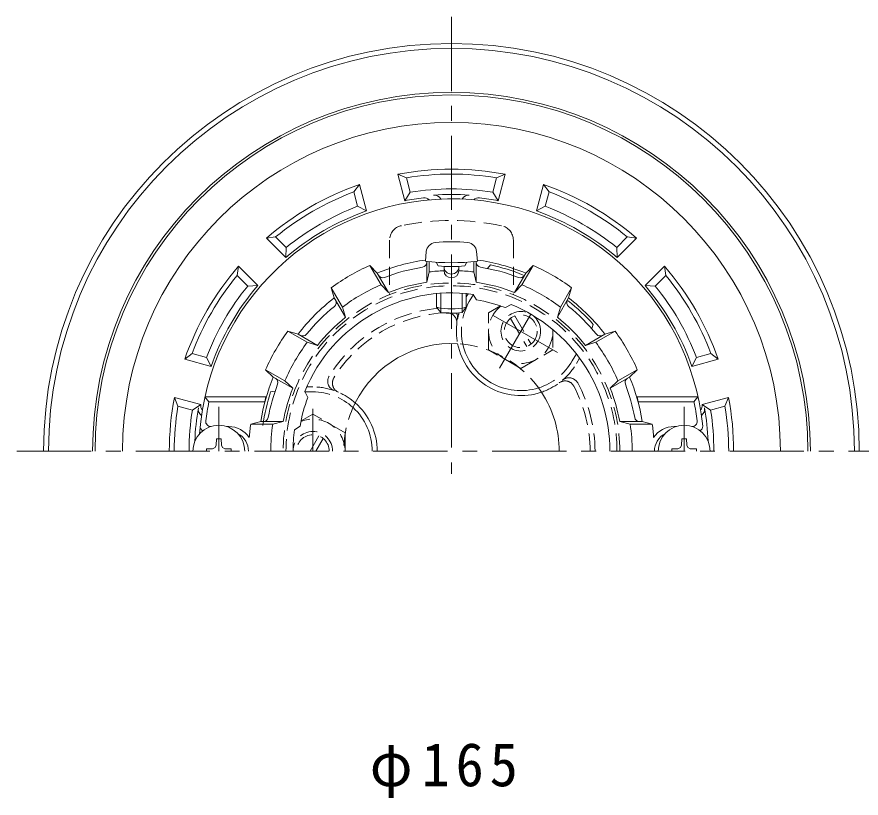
# Model space of a CAD drawing. Units: millimetres, scale not verified. Extents: x -286 to 225, y -346 to 327.
# Drawn here: x -115.4 to 55.2, y 169.2 to 327.1 of the extents above; entities that cross this region are included whole.
import ezdxf

# ---------------------------------------------------------------- set-up
doc = ezdxf.new("R2010")
doc.units = ezdxf.units.MM
doc.header["$LTSCALE"] = 3
for name, pattern in [('CHAIN1', [8, 5, -1, 1, -1]), ('DASHED1', [1.8, 1.2, -0.6]), ('DOUBLE_CHAIN1', [8.8, 5, -1, 0.6, -0.6, 0.6, -1])]:
    doc.linetypes.add(name, pattern=pattern)
for name, color, linetype, lineweight in [('0-0_通り芯', 3, 'Continuous', 9), ('0-1_躯体', 2, 'Continuous', 9), ('0-2_仕上', 6, 'Continuous', 9), ('0-4_その他', 7, 'Continuous', 9), ('0-6_ハッチ', 2, 'DOUBLE_CHAIN1', 9)]:
    doc.layers.add(name, color=color, linetype=linetype, lineweight=lineweight)
doc.styles.add('ＭＳ ゴシック', font='')
doc.styles.get('ＭＳ ゴシック').set_extended_font_data('MS Gothic')

msp = doc.modelspace()

# ---------------------------------------------------------------- linework, layer by layer
at = {"layer": '0-0_通り芯', "linetype": 'CHAIN1'}
for p, q in [((-27.568, 327.064), (-27.568, 234.766)), ((-115.356, 239.303), (59.044, 239.303))]:
    msp.add_line(p, q, dxfattribs=at)
at = {"layer": '0-0_通り芯'}
for radius in [82.389, 81.389]:
    msp.add_arc((-27.568, 239.303), radius, 0, 180, dxfattribs=at)
at = {"layer": '0-1_躯体'}
for p, q in [((-38.42, 295.261), (-36.993, 289.933)), ((-38.42, 295.261), (-36.679, 294.557)), ((-18.457, 294.557), (-16.715, 295.261)), ((-16.715, 295.261), (-18.143, 289.933)), ((-36.679, 294.557), (-35.899, 291.644)), ((-18.457, 294.557), (-19.237, 291.644)), ((-47.304, 291.71), (-46.148, 293.19)), ((-47.304, 291.71), (-46.524, 288.797)), ((-46.148, 293.19), (-44.72, 287.863)), ((-35.899, 291.644), (-36.993, 289.933)), ((-19.237, 291.644), (-18.143, 289.933)), ((-8.988, 293.19), (-10.415, 287.863)), ((-8.988, 293.19), (-7.831, 291.71)), ((-7.831, 291.71), (-8.612, 288.797)), ((-46.524, 288.797), (-44.72, 287.863)), ((-8.612, 288.797), (-10.415, 287.863)), ((-64.945, 282.337), (-63.085, 282.599)), ((-64.945, 282.337), (-61.045, 278.438)), ((-63.085, 282.599), (-60.953, 280.467)), ((7.95, 282.599), (5.817, 280.467)), ((9.81, 282.337), (5.91, 278.438)), ((7.95, 282.599), (9.81, 282.337)), ((-60.953, 280.467), (-61.045, 278.438)), ((5.817, 280.467), (5.91, 278.438)), ((-70.863, 274.821), (-70.602, 276.681)), ((-70.602, 276.681), (-66.702, 272.781)), ((-19.695, 276.939), (-20.261, 276.239)), ((15.466, 276.681), (11.567, 272.781)), ((15.466, 276.681), (15.728, 274.821)), ((-70.863, 274.821), (-68.731, 272.689)), ((15.728, 274.821), (13.596, 272.689)), ((-68.731, 272.689), (-66.702, 272.781)), ((13.596, 272.689), (11.567, 272.781)), ((1.089, 264.939), (0.766, 264.099)), ((-81.455, 257.883), (-79.975, 259.04)), ((-81.455, 257.883), (-76.127, 256.456)), ((-79.975, 259.04), (-77.062, 258.259)), ((-77.062, 258.259), (-76.127, 256.456)), ((21.926, 258.259), (20.992, 256.456)), ((26.319, 257.883), (20.992, 256.456)), ((24.839, 259.04), (21.926, 258.259)), ((24.839, 259.04), (26.319, 257.883)), ((-64.098, 251.303), (-63.208, 251.443)), ((-83.525, 250.156), (-78.198, 248.729)), ((-82.822, 248.415), (-83.525, 250.156)), ((28.39, 250.156), (23.062, 248.729)), ((27.686, 248.415), (28.39, 250.156)), ((-82.822, 248.415), (-79.909, 247.634)), ((-79.909, 247.634), (-78.198, 248.729)), ((24.773, 247.634), (23.062, 248.729)), ((27.686, 248.415), (24.773, 247.634))]:
    msp.add_line(p, q, dxfattribs=at)
at = {"layer": '0-1_躯体', "linetype": 'DASHED1'}
for p, q in [((-24.568, 270.5), (-24.206, 271.126)), ((-23.96, 269.552), (-23.128, 270.993)), ((-3.175, 257.552), (-2.343, 258.993)), ((-2.31, 257.052), (-1.69, 258.126)), ((-55.568, 251.303), (-57.232, 251.303)), ((-55.568, 252.303), (-56.808, 252.303))]:
    msp.add_line(p, q, dxfattribs=at)
at = {"layer": '0-1_躯体', "color": 4, "linetype": 'CHAIN1'}
for p, q in [((-6.14, 259.263), (-21.105, 267.904)), ((-11.568, 267.016), (-17.886, 256.073)), ((-55.568, 247.88), (-55.568, 239.303))]:
    msp.add_line(p, q, dxfattribs=at)
at = {"layer": '0-1_躯体', "color": 4, "linetype": 'DASHED1'}
for p, q in [((-17.673, 268.682), (-20.063, 267.302)), ((-20.063, 259.802), (-20.063, 267.302)), ((-15.644, 266.147), (-12.358, 260.457)), ((-14.778, 266.648), (-11.492, 260.957)), ((-7.068, 263.874), (-7.068, 259.799)), ((-13.563, 256.049), (-20.063, 259.802)), ((-13.563, 256.049), (-7.068, 259.799)), ((-57.956, 245.43), (-55.568, 246.809)), ((-49.073, 243.059), (-55.568, 246.809)), ((-56.145, 239.303), (-54.358, 242.399)), ((-49.073, 243.059), (-49.073, 239.303)), ((-54.99, 239.303), (-53.492, 241.899))]:
    msp.add_line(p, q, dxfattribs=at)
for radius in [4, 3.324]:
    msp.add_circle((-13.568, 263.552), radius, dxfattribs=at)
at = {"layer": '0-1_躯体'}
for centre, radius, start, end in [((-27.568, 239.303), 72.5, 0, 180), ((-27.568, 239.303), 72, 0, 180), ((-27.568, 239.303), 66.441, 0, 180), ((-27.568, 239.303), 57, 79.02406, 100.97594), ((-27.568, 239.303), 56, 80.63634, 99.36366), ((-27.568, 239.303), 57, 109.02406, 130.97594), ((-27.568, 239.303), 56, 110.63634, 129.36366), ((-27.568, 239.303), 53, 80.95651, 99.0435), ((-27.568, 239.303), 57, 49.02406, 70.97594), ((-27.568, 239.303), 56, 50.63634, 69.36366), ((-27.568, 239.303), 51.5, 96.31532, 100.54535), ((-33.068, 289), 1.5, 47.49472, 96.3154), ((-27.568, 239.303), 51.876, 86.01599, 93.98401), ((-31.068, 289.557), 1.5, 27.81635, 93.9839), ((-24.068, 289.557), 1.5, 86.0161, 152.18365), ((-22.068, 289), 1.5, 83.6846, 132.50528), ((-27.568, 239.303), 51.5, 79.45464, 83.68468), ((-27.568, 239.303), 53, 110.95651, 129.0435), ((-27.568, 239.303), 53, 50.95651, 69.0435), ((-27.568, 239.303), 51.5, 109.45464, 130.54535), ((-27.568, 239.303), 51.5, 49.45464, 70.54535), ((-27.568, 239.303), 57, 139.02406, 160.97594), ((-27.568, 239.303), 38.45, 67.82101, 78.18521), ((-27.568, 239.303), 57, 19.02406, 40.97594), ((-27.568, 239.303), 56, 140.63634, 159.36366), ((-27.568, 239.303), 56, 20.63634, 39.36366), ((-27.568, 239.303), 53, 140.95651, 159.0435), ((-27.568, 239.303), 51.5, 139.45464, 160.54535), ((-27.568, 239.303), 51.5, 19.45464, 40.54535), ((-27.568, 239.303), 53, 20.95651, 39.0435), ((-27.568, 239.303), 38.45, 41.81477, 52.17902), ((-13.568, 263.552), 13, 191.17881, 288.8212), ((-13.568, 263.552), 12, 192.53779, 287.46222), ((-27.568, 239.303), 38.45, 161.81477, 172.17902), ((-27.568, 239.303), 57, 169.02406, 180), ((-55.568, 239.303), 13, 0, 48.8212), ((-27.568, 239.303), 57, 0, 10.97594), ((-27.568, 239.303), 56, 170.63635, 180.00002), ((-27.568, 239.303), 53, 170.95651, 180), ((-27.568, 239.303), 51.876, 170.28587, 177.74054), ((-77.221, 247.803), 1.5, 170.28584, 236.45451), ((-77.019, 248.503), 1.2, 169.46082, 224.32239), ((-55.568, 239.303), 12, 0.00009, 47.46222), ((21.884, 248.503), 1.2, 315.67731, 10.53918), ((22.085, 247.803), 1.5, 303.54604, 9.71416), ((-27.568, 239.303), 51.876, 2.25949, 9.71413), ((-27.568, 239.303), 53, 0, 9.04349), ((-27.568, 239.303), 56, 359.99998, 9.36365)]:
    msp.add_arc(centre, radius, start, end, dxfattribs=at)
at = {"layer": '0-1_躯体', "linetype": 'DASHED1'}
for centre, radius, start, end in [((-13.568, 263.552), 12, 149.99997, 192.53779), ((-27.568, 239.303), 29, 95.55473, 148.41367), ((-27.568, 239.303), 28, 91.98201, 148.01797), ((-28.467, 265.288), 2, 353.35486, 91.9819), ((-28.315, 266.293), 2, 349.47134, 27.93825), ((-13.568, 263.552), 13, 163.34331, 169.47115), ((-13.568, 263.552), 13, 173.35512, 191.17881), ((-27.568, 239.303), 21.764, 33.2837, 86.7163), ((-13.568, 263.552), 12, 287.46222, 329.99997), ((-13.568, 263.552), 13, 310.52879, 330), ((-50.568, 253.445), 2, 148.41347, 250.52904), ((-49.621, 253.074), 2, 148.01785, 246.64513), ((-3.82, 252.151), 2, 28.41347, 130.52904), ((-13.568, 263.552), 13, 288.8212, 306.64484), ((-4.615, 251.517), 2, 28.01785, 126.64513), ((-27.568, 239.303), 28, 0, 28.01794), ((-27.568, 239.303), 29, 0, 28.41367), ((-55.568, 239.303), 13, 70.52879, 90), ((-55.568, 239.303), 12, 47.46222, 89.99997), ((-55.568, 239.303), 13, 48.8212, 66.64484), ((-27.568, 239.303), 21.764, 153.2837, 180)]:
    msp.add_arc(centre, radius, start, end, dxfattribs=at)
at = {"layer": '0-1_躯体', "color": 4, "linetype": 'DASHED1'}
for centre, radius, start, end in [((-13.571, 263.547), 6.5, 128.21501, 2.87798), ((-55.562, 239.303), 6.5, 359.99985, 111.78442), ((-55.568, 239.303), 4, 0.00024, 179.99962), ((-55.568, 239.303), 3.324, 0.00031, 179.99954)]:
    msp.add_arc(centre, radius, start, end, dxfattribs=at)
at = {"layer": '0-2_仕上', "color": 4}
for p, q in [((-32.818, 277.741), (-32.651, 279.644)), ((-22.318, 277.741), (-22.484, 279.644)), ((-30.282, 276.78), (-30.692, 277.511)), ((-24.854, 276.78), (-24.443, 277.511)), ((-30.568, 271.214), (-30.568, 268.398)), ((-29.698, 271.27), (-29.698, 267.356)), ((-25.438, 271.27), (-25.438, 267.356)), ((-24.568, 271.214), (-24.568, 268.398)), ((-29.698, 267.356), (-30.568, 268.398)), ((-24.568, 268.398), (-25.438, 267.356)), ((-75.086, 240.553), (-75.319, 240.054)), ((-75.064, 241.803), (-75.086, 240.553)), ((-74.049, 240.553), (-73.817, 240.054)), ((18.914, 240.553), (18.681, 240.054)), ((19.929, 241.803), (19.95, 240.553)), ((19.95, 240.553), (20.183, 240.054)), ((-77.068, 239.8), (-75.817, 239.822)), ((-77.068, 239.8), (-77.068, 239.303)), ((-75.817, 239.822), (-75.319, 240.054)), ((-73.318, 239.822), (-73.817, 240.054)), ((-72.068, 239.8), (-73.318, 239.822)), ((-72.068, 239.8), (-72.068, 239.303)), ((16.932, 239.8), (18.183, 239.822)), ((16.932, 239.8), (16.932, 239.303)), ((18.183, 239.822), (18.681, 240.054)), ((20.682, 239.822), (20.183, 240.054)), ((21.932, 239.8), (20.682, 239.822)), ((21.932, 239.8), (21.932, 239.303))]:
    msp.add_line(p, q, dxfattribs=at)
at = {"layer": '0-2_仕上'}
for p, q in [((-41.788, 272.931), (-44.048, 276.845)), ((-42.572, 275.289), (-44.048, 276.845)), ((-32.568, 273.445), (-32.568, 277.708)), ((-32.068, 275.536), (-32.068, 277.646)), ((-29.067, 275.814), (-29.067, 276.592)), ((-26.068, 275.814), (-26.068, 276.592)), ((-23.068, 275.536), (-23.068, 277.646)), ((-22.568, 273.445), (-22.568, 277.708)), ((-13.348, 272.931), (-11.088, 276.845)), ((-12.564, 275.289), (-11.088, 276.845)), ((-40.309, 271.371), (-42.572, 275.289)), ((-32.568, 273.445), (-32.068, 275.536)), ((-22.568, 273.445), (-23.068, 275.536)), ((-14.826, 271.371), (-12.564, 275.289)), ((-40.309, 271.371), (-41.788, 272.931)), ((-14.826, 271.371), (-13.348, 272.931)), ((-51.231, 270.289), (-51.841, 272.346)), ((-49.581, 268.432), (-51.841, 272.346)), ((-5.554, 268.432), (-3.294, 272.346)), ((-3.904, 270.289), (-3.294, 272.346)), ((-48.969, 266.371), (-51.231, 270.289)), ((-22.48, 269.883), (-23.214, 271.006)), ((-6.167, 266.371), (-3.904, 270.289)), ((-48.969, 266.371), (-49.581, 268.432)), ((-16.684, 268.33), (-15.487, 268.935)), ((-6.167, 266.371), (-5.554, 268.432)), ((-58.554, 262.966), (-60.611, 263.576)), ((-56.696, 261.316), (-60.611, 263.576)), ((-54.636, 260.704), (-58.554, 262.966)), ((-0.5, 260.704), (3.418, 262.966)), ((1.561, 261.316), (5.475, 263.576)), ((3.418, 262.966), (5.475, 263.576)), ((-54.636, 260.704), (-56.696, 261.316)), ((-0.5, 260.704), (1.561, 261.316)), ((-63.554, 254.306), (-65.11, 255.782)), ((-61.196, 253.522), (-65.11, 255.782)), ((-59.636, 252.044), (-63.554, 254.306)), ((4.5, 252.044), (8.418, 254.306)), ((6.061, 253.522), (9.975, 255.782)), ((8.418, 254.306), (9.975, 255.782)), ((-59.636, 252.044), (-61.196, 253.522)), ((4.5, 252.044), (6.061, 253.522)), ((-56.594, 250.187), (-57.2, 251.385)), ((-77.367, 250.303), (-76.558, 249.303)), ((-77.367, 250.303), (-65.055, 250.303)), ((-76.558, 249.303), (-65.252, 249.303)), ((-65.055, 250.303), (-65.252, 249.303)), ((9.919, 250.303), (10.116, 249.303)), ((22.232, 250.303), (9.919, 250.303)), ((21.422, 249.303), (10.116, 249.303)), ((22.232, 250.303), (21.422, 249.303)), ((-72.967, 244.303), (-72.568, 244.303)), ((-66.091, 245.304), (-68.13, 244.804)), ((-63.662, 244.804), (-68.13, 244.804)), ((-61.548, 245.304), (-66.091, 245.304)), ((-61.548, 245.304), (-63.662, 244.804)), ((-58.147, 244.392), (-59.27, 243.657)), ((6.412, 245.304), (8.526, 244.804)), ((6.412, 245.304), (10.956, 245.304)), ((8.526, 244.804), (12.995, 244.804)), ((10.956, 245.304), (12.995, 244.804)), ((17.831, 244.303), (17.432, 244.303))]:
    msp.add_line(p, q, dxfattribs=at)
at = {"layer": '0-2_仕上', "color": 4, "linetype": 'CHAIN1'}
for p, q in [((-74.568, 248.295), (-74.568, 239.303)), ((19.432, 248.295), (19.432, 239.303))]:
    msp.add_line(p, q, dxfattribs=at)
at = {"layer": '0-2_仕上', "color": 4}
for points in [[(-75.064, 241.803), (-74.071, 241.803), (-74.049, 240.553)], [(19.929, 241.803), (18.936, 241.803), (18.914, 240.553)]]:
    msp.add_lwpolyline(points, dxfattribs=at)
at = {"layer": '0-2_仕上'}
for centre, radius, start, end in [((-27.568, 239.303), 51, 5.73918, 176.01992), ((-27.568, 239.303), 41, 113.7, 126.30161), ((-27.568, 239.303), 38.988, 97.71302, 112.63315), ((-27.568, 239.303), 37.638, 98.93385, 111.06783), ((-33.568, 277.473), 1, 278.93359, 0), ((-27.567, 276.591), 1.5, 179.98772, 269.97638), ((-27.568, 276.591), 1.5, 270.02362, 0.01228), ((-21.568, 277.473), 1, 180, 261.06641), ((-27.568, 239.303), 38.988, 67.36685, 82.28694), ((-27.568, 239.303), 37.638, 68.93217, 81.06615), ((-27.568, 239.303), 41, 53.69839, 66.3), ((-41.457, 275.359), 1, 210.00055, 291.06752), ((-27.568, 239.303), 36.511, 92.35362, 97.08017), ((-27.567, 275.836), 1.5, 180.8345, 269.97638), ((-27.568, 275.836), 1.5, 270.02362, 359.1655), ((-27.568, 239.303), 36.511, 82.91983, 87.64638), ((-13.679, 275.359), 1, 248.93248, 329.99945), ((-27.568, 239.303), 36.511, 112.9216, 127.08003), ((-27.568, 239.303), 34.506, 98.33203, 111.66978), ((-27.568, 239.303), 34.506, 68.33022, 81.66797), ((-27.568, 239.303), 36.511, 52.91997, 67.0784), ((-27.568, 239.303), 32, 82.18039, 157.8187), ((-27.568, 239.303), 38.988, 127.36845, 142.63266), ((-51.849, 269.359), 1, 308.93396, 30.00104), ((-27.568, 239.303), 31, 69.44603, 80.5529), ((-3.287, 269.359), 1, 149.99896, 231.06604), ((-27.568, 239.303), 38.988, 37.36734, 52.63155), ((-27.568, 239.303), 37.638, 128.93378, 141.06732), ((-27.568, 239.303), 32, 0, 67.8187), ((-27.568, 239.303), 37.638, 38.93268, 51.06622), ((-27.568, 239.303), 34.506, 128.33186, 141.66922), ((-27.568, 239.303), 34.506, 38.33078, 51.66814), ((-27.568, 239.303), 41, 143.69952, 156.30161), ((-57.624, 263.584), 1, 240.00082, 321.06744), ((2.488, 263.584), 1, 218.93256, 299.99918), ((-27.568, 239.303), 41, 23.69839, 36.30048), ((-27.568, 239.303), 36.511, 142.92104, 157.08008), ((-27.568, 239.303), 36.511, 22.91992, 37.07896), ((-27.568, 239.303), 38.988, 157.36845, 171.14642), ((-27.568, 239.303), 38.988, 8.85358, 22.63155), ((-27.568, 239.303), 37.638, 158.93379, 169.56116), ((-63.623, 253.192), 1, 338.93378, 60.00032), ((8.488, 253.192), 1, 119.99968, 201.06622), ((-27.568, 239.303), 37.638, 10.43884, 21.06621), ((-27.568, 239.303), 34.506, 158.33191, 169.98526), ((-27.568, 239.303), 34.506, 10.01474, 21.66809), ((-27.568, 239.303), 50, 168.46304, 172.96654), ((-27.568, 239.303), 31, 159.44603, 170.5529), ((-27.568, 239.303), 50, 7.03346, 11.53696), ((-65.566, 246.304), 1, 270, 349.56091), ((10.431, 246.304), 1, 190.43909, 270), ((-77.317, 244.303), 1, 174.26064, 240.50806), ((-76.199, 245.303), 1, 172.9666, 270), ((-72.568, 239.303), 5, 33.68678, 90), ((-27.568, 239.303), 40.934, 172.27724, 176.1152), ((-27.568, 239.303), 36.511, 171.33493, 180), ((-27.568, 239.303), 36.511, 0, 8.66507), ((-27.568, 239.303), 40.934, 3.8848, 7.72276), ((17.432, 239.303), 5, 90, 146.31322), ((21.063, 245.303), 1, 268.15609, 7.0334), ((22.182, 244.303), 1, 299.49289, 5.73936), ((-72.568, 239.303), 4, 0, 61.79077), ((-27.568, 239.303), 32, 172.18025, 180), ((17.432, 239.303), 4, 118.20845, 180)]:
    msp.add_arc(centre, radius, start, end, dxfattribs=at)
at = {"layer": '0-2_仕上', "color": 4}
for centre, radius, start, end in [((-30.659, 279.47), 2, 96.33817, 175.00002), ((-27.568, 251.641), 30, 83.6618, 96.3382), ((-24.477, 279.47), 2, 4.99998, 83.66183), ((-27.568, 316.392), 39.006, 262.2648, 277.73523), ((-27.568, 297.157), 20.557, 262.41325, 277.58655), ((-27.568, 281.225), 13.173, 256.83595, 283.16405), ((-27.568, 281.225), 14.032, 261.26909, 278.73091), ((-74.568, 239.303), 5.25, 0, 180), ((19.432, 239.303), 5.25, 0, 180)]:
    msp.add_arc(centre, radius, start, end, dxfattribs=at)
at = {"layer": '0-6_ハッチ', "linetype": 'DASHED1'}
for p, q in [((-40.068, 281.945), (-40.068, 270.922)), ((-15.068, 281.936), (-15.068, 270.922))]:
    msp.add_line(p, q, dxfattribs=at)
for centre, radius, start, end in [((-37.068, 281.945), 3, 101.78862, 180), ((-27.568, 236.425), 49.5, 78.21141, 101.78859), ((-18.068, 281.945), 3, 0, 78.21138), ((-27.568, 239.303), 34, 0, 180), ((-27.568, 239.303), 33.431, 0, 180)]:
    msp.add_arc(centre, radius, start, end, dxfattribs=at)
at = {"layer": '0-6_ハッチ', "linetype": 'Continuous'}
for start, end in [(86.7163, 153.2837), (0, 33.2837)]:
    msp.add_arc((-27.568, 239.303), 21.764, start, end, dxfattribs=at)

# ---------------------------------------------------------------- texts
at = {"layer": '0-4_その他', "color": 2, "insert": (-44.068, 169.23), "char_height": 8.798, "attachment_point": 7, "style": 'ＭＳ ゴシック'}
msp.add_mtext('\\T1.21;\\W0.95;φ165', dxfattribs=at)

doc.saveas('drawing.dxf')
